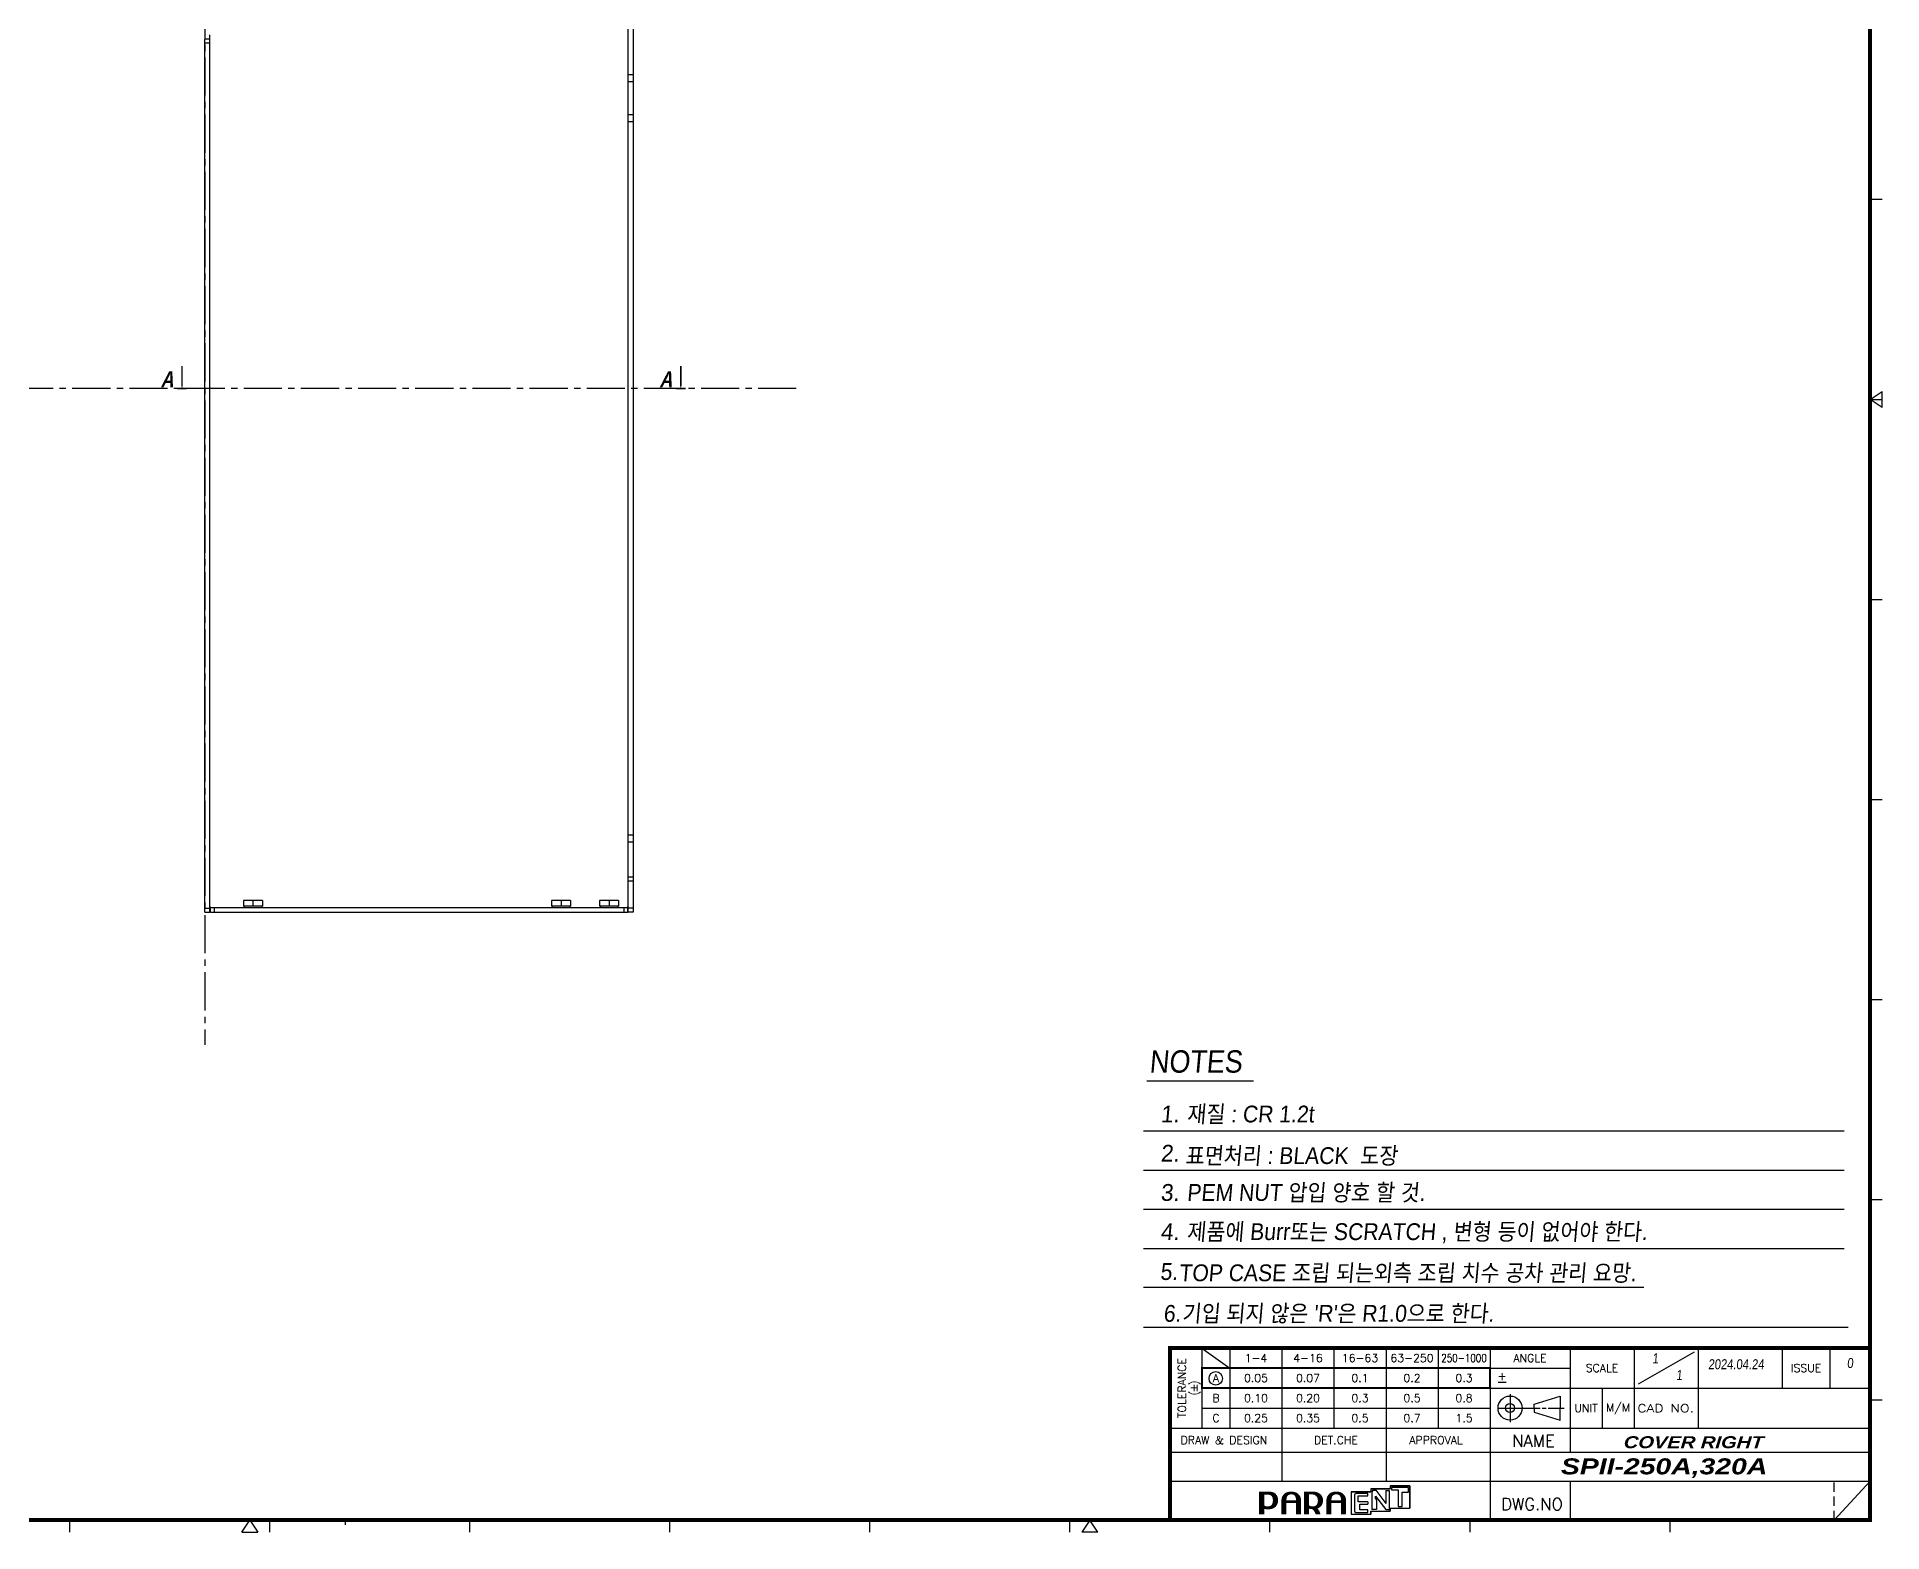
# Model space of a CAD drawing. Extents: x -425 to 6552, y -3049 to 3105.
# Drawn here: x 2654.8 to 3116, y -2563.6 to -2190 of the extents above; entities that cross this region are included whole.
import ezdxf
from ezdxf.enums import TextEntityAlignment as Align

# ---------------------------------------------------------------- set-up
doc = ezdxf.new("R2010")
doc.units = 0
for name, pattern in [('CENTER', [17.8, 10.75, -2.35, 2.35, -2.35]), ('CENTER2', [28.575, 19.05, -3.175, 3.175, -3.175]), ('HIDDEN', [3.525, 2.35, -1.175])]:
    doc.linetypes.add(name, pattern=pattern)
doc.layers.get('0').update_dxf_attribs({"linetype": 'CONTINUOUS'})
for name, color, linetype in [('2', 2, 'CONTINUOUS'), ('3', 112, 'CENTER'), ('CV', 6, 'CONTINUOUS')]:
    doc.layers.add(name, color=color, linetype=linetype)
doc.styles.add('A', font='GOTHIC.TTF')
doc.styles.add('HANGUL1', font='arial.ttf', dxfattribs={"width": 0.8, "oblique": 5, "height": 2.5})
doc.styles.add('N', font='arialbi.ttf', dxfattribs={"width": 0.8, "oblique": 5})
doc.styles.add('OMI-1', font='arial.ttf', dxfattribs={"oblique": 1})
doc.styles.add('SIM', font='simplex')

msp = doc.modelspace()

# ---------------------------------------------------------------- hatches: boundary and pattern name
h = msp.add_hatch(color=256)
edge = h.paths.add_edge_path()
edge.add_spline(control_points=[(2963.47, -2556.83), (2963.26, -2557.07), (2962.95, -2557.23), (2962.46, -2557.23), (2962.35, -2557.23), (2962.19, -2557.22), (2961.98, -2557.17), (2961.77, -2557.13), (2961.66, -2557.02), (2961.61, -2556.97), (2961.61, -2556.89), (2961.61, -2554.44), (2961.61, -2554.29), (2961.75, -2554.29), (2962.52, -2554.29), (2962.52, -2554.29), (2962.96, -2554.29), (2963.25, -2554.42), (2963.47, -2554.66), (2963.69, -2554.91), (2963.76, -2555.33), (2963.76, -2555.7), (2963.76, -2556.08), (2963.69, -2556.59), (2963.47, -2556.83)], knot_values=[0, 0, 0, 0, 1, 1, 1, 2, 2, 2, 3, 3, 3, 4, 4, 4, 5, 5, 5, 6, 6, 6, 7, 7, 7, 8, 8, 8, 8], degree=3, periodic=0)
edge = h.paths.add_edge_path(flags=16)
edge.add_spline(control_points=[(2962.56, -2553.53), (2962.56, -2553.53), (2960.48, -2553.53), (2960.48, -2553.53), (2960.48, -2553.53), (2960.29, -2553.53), (2960.29, -2553.53), (2960.29, -2553.53), (2960.29, -2559.18), (2960.29, -2559.18), (2960.29, -2559.18), (2961.61, -2559.18), (2961.61, -2559.18), (2961.61, -2559.18), (2961.61, -2558), (2961.61, -2557.82), (2961.74, -2557.86), (2961.92, -2557.95), (2962.52, -2557.97), (2963.15, -2557.99), (2964.08, -2557.78), (2964.49, -2557.29), (2964.88, -2556.8), (2965.08, -2556.27), (2965.08, -2555.71), (2965.08, -2555.05), (2964.86, -2554.49), (2964.41, -2554.04), (2963.97, -2553.6), (2963.34, -2553.53), (2962.56, -2553.53)], knot_values=[0, 0, 0, 0, 1, 1, 1, 2, 2, 2, 3, 3, 3, 4, 4, 4, 5, 5, 5, 6, 6, 6, 7, 7, 7, 8, 8, 8, 9, 9, 9, 10, 10, 10, 10], degree=3, periodic=0)
h = msp.add_hatch(color=256)
edge = h.paths.add_edge_path()
edge.add_spline(control_points=[(2969.56, -2555.67), (2969.41, -2555.67), (2967.16, -2555.67), (2967.15, -2555.67), (2967.15, -2555.67), (2967.15, -2555.65), (2967.15, -2555.65), (2967.15, -2555.34), (2967.23, -2554.8), (2967.42, -2554.59), (2967.6, -2554.39), (2967.92, -2554.21), (2968.33, -2554.21), (2968.75, -2554.21), (2969.03, -2554.34), (2969.24, -2554.55), (2969.44, -2554.75), (2969.56, -2555.34), (2969.56, -2555.65), (2969.56, -2555.65), (2969.56, -2555.67), (2969.56, -2555.67)], knot_values=[0, 0, 0, 0, 1, 1, 1, 2, 2, 2, 3, 3, 3, 4, 4, 4, 5, 5, 5, 6, 6, 6, 7, 7, 7, 7], degree=3, periodic=0)
edge = h.paths.add_edge_path(flags=16)
edge.add_spline(control_points=[(2968.33, -2553.53), (2967.44, -2553.53), (2966.86, -2553.76), (2966.48, -2554.22), (2966.1, -2554.66), (2965.91, -2555.04), (2965.91, -2555.57), (2965.91, -2555.57), (2965.91, -2559.18), (2965.91, -2559.18), (2965.91, -2559.18), (2967.15, -2559.18), (2967.15, -2559.18), (2967.15, -2559.18), (2967.15, -2557.49), (2967.15, -2556.39), (2967.16, -2556.39), (2969.41, -2556.39), (2969.56, -2556.39), (2969.56, -2556.54), (2969.56, -2559.18), (2969.56, -2559.18), (2969.56, -2559.18), (2970.79, -2559.18), (2970.79, -2559.18), (2970.79, -2559.18), (2970.79, -2555.57), (2970.79, -2555.57), (2970.79, -2555.04), (2970.6, -2554.66), (2970.22, -2554.22), (2969.84, -2553.76), (2969.23, -2553.53), (2968.33, -2553.53)], knot_values=[0, 0, 0, 0, 1, 1, 1, 2, 2, 2, 3, 3, 3, 4, 4, 4, 5, 5, 5, 6, 6, 6, 7, 7, 7, 8, 8, 8, 9, 9, 9, 10, 10, 10, 11, 11, 11, 11], degree=3, periodic=0)
h = msp.add_hatch(color=256)
edge = h.paths.add_edge_path()
edge.add_spline(control_points=[(2974.66, -2556.89), (2974.4, -2557.13), (2974.09, -2557.25), (2973.65, -2557.25), (2973.53, -2557.25), (2973.37, -2557.23), (2973.23, -2557.18), (2973.09, -2557.13), (2972.82, -2556.99), (2972.78, -2556.95), (2972.78, -2556.87), (2972.78, -2554.4), (2972.78, -2554.25), (2972.92, -2554.25), (2973.77, -2554.25), (2973.77, -2554.25), (2974.16, -2554.25), (2974.39, -2554.46), (2974.64, -2554.71), (2974.89, -2554.97), (2975.01, -2555.38), (2975.01, -2555.73), (2975.01, -2556.11), (2974.92, -2556.65), (2974.66, -2556.89)], knot_values=[0, 0, 0, 0, 1, 1, 1, 2, 2, 2, 3, 3, 3, 4, 4, 4, 5, 5, 5, 6, 6, 6, 7, 7, 7, 8, 8, 8, 8], degree=3, periodic=0)
edge = h.paths.add_edge_path(flags=16)
edge.add_spline(control_points=[(2973.81, -2553.53), (2973.81, -2553.53), (2971.73, -2553.53), (2971.73, -2553.53), (2971.73, -2553.53), (2971.54, -2553.53), (2971.54, -2553.53), (2971.54, -2553.53), (2971.54, -2559.18), (2971.54, -2559.18), (2971.54, -2559.18), (2972.78, -2559.18), (2972.78, -2559.18), (2972.78, -2559.18), (2972.78, -2557.96), (2972.78, -2557.77), (2972.92, -2557.82), (2973.06, -2557.85), (2973.18, -2557.87), (2973.18, -2557.87), (2973.57, -2557.92), (2973.66, -2557.94), (2973.87, -2558.08), (2974.04, -2558.36), (2974.16, -2558.55), (2974.29, -2558.75), (2974.44, -2559.18), (2974.44, -2559.18), (2974.44, -2559.18), (2975.64, -2559.18), (2975.64, -2559.18), (2975.64, -2559.18), (2975.47, -2558.52), (2975.31, -2558.26), (2975.21, -2558.1), (2975.06, -2557.95), (2974.89, -2557.79), (2975.25, -2557.63), (2975.6, -2557.41), (2975.85, -2557.12), (2976.17, -2556.73), (2976.29, -2556.27), (2976.29, -2555.74), (2976.29, -2555.03), (2976.1, -2554.61), (2975.64, -2554.18), (2975.19, -2553.75), (2974.57, -2553.53), (2973.81, -2553.53)], knot_values=[0, 0, 0, 0, 1, 1, 1, 2, 2, 2, 3, 3, 3, 4, 4, 4, 5, 5, 5, 6, 6, 6, 7, 7, 7, 8, 8, 8, 9, 9, 9, 10, 10, 10, 11, 11, 11, 12, 12, 12, 13, 13, 13, 14, 14, 14, 15, 15, 15, 16, 16, 16, 16], degree=3, periodic=0)
h = msp.add_hatch(color=256)
edge = h.paths.add_edge_path()
edge.add_spline(control_points=[(2980.81, -2555.67), (2980.66, -2555.67), (2978.41, -2555.67), (2978.4, -2555.67), (2978.4, -2555.67), (2978.4, -2555.65), (2978.4, -2555.65), (2978.4, -2555.34), (2978.48, -2554.8), (2978.67, -2554.59), (2978.85, -2554.39), (2979.17, -2554.21), (2979.58, -2554.21), (2980, -2554.21), (2980.28, -2554.34), (2980.49, -2554.55), (2980.69, -2554.75), (2980.81, -2555.34), (2980.81, -2555.65), (2980.81, -2555.65), (2980.81, -2555.67), (2980.81, -2555.67)], knot_values=[0, 0, 0, 0, 1, 1, 1, 2, 2, 2, 3, 3, 3, 4, 4, 4, 5, 5, 5, 6, 6, 6, 7, 7, 7, 7], degree=3, periodic=0)
edge = h.paths.add_edge_path(flags=16)
edge.add_spline(control_points=[(2979.58, -2553.53), (2978.69, -2553.53), (2978.11, -2553.76), (2977.73, -2554.22), (2977.35, -2554.66), (2977.16, -2555.04), (2977.16, -2555.57), (2977.16, -2555.57), (2977.16, -2559.18), (2977.16, -2559.18), (2977.16, -2559.18), (2978.4, -2559.18), (2978.4, -2559.18), (2978.4, -2559.18), (2978.4, -2557.49), (2978.4, -2556.39), (2978.41, -2556.39), (2980.66, -2556.39), (2980.81, -2556.39), (2980.81, -2556.54), (2980.81, -2559.18), (2980.81, -2559.18), (2980.81, -2559.18), (2982.04, -2559.18), (2982.04, -2559.18), (2982.04, -2559.18), (2982.04, -2555.57), (2982.04, -2555.57), (2982.04, -2555.04), (2981.85, -2554.66), (2981.47, -2554.22), (2981.09, -2553.76), (2980.48, -2553.53), (2979.58, -2553.53)], knot_values=[0, 0, 0, 0, 1, 1, 1, 2, 2, 2, 3, 3, 3, 4, 4, 4, 5, 5, 5, 6, 6, 6, 7, 7, 7, 8, 8, 8, 9, 9, 9, 10, 10, 10, 11, 11, 11, 11], degree=3, periodic=0)

# ---------------------------------------------------------------- linework, layer by layer
at = {"color": 7, "linetype": 'CONTINUOUS'}
for p, q in [((2802.63, -2408.75), (2802.63, -2146.95)), ((2803.83, -2146.95), (2803.83, -2408.75)), ((2696.83, -2408.75), (2696.83, -2190.55)), ((2698.03, -2190.55), (2696.83, -2190.55)), ((2698.03, -2408.75), (2698.03, -2189.45)), ((2698.03, -2191.55), (2696.83, -2191.55)), ((2803.83, -2199.47), (2802.63, -2199.47)), ((2803.83, -2201.25), (2802.63, -2201.25)), ((2803.83, -2209.45), (2802.63, -2209.45)), ((2803.83, -2211.23), (2802.63, -2211.23)), ((2803.83, -2389.47), (2802.63, -2389.47)), ((2803.83, -2391.25), (2802.63, -2391.25)), ((2803.83, -2399.95), (2802.63, -2399.95)), ((2803.83, -2400.95), (2802.63, -2400.95)), ((2698.23, -2407.45), (2698.03, -2407.45)), ((2698.23, -2408.75), (2698.23, -2407.45)), ((2802.63, -2407.35), (2802.53, -2407.35)), ((2802.53, -2408.75), (2802.53, -2407.35)), ((2696.83, -2407.75), (2698.03, -2407.75)), ((2696.83, -2408.75), (2698.03, -2408.75)), ((2698.23, -2407.55), (2802.53, -2407.55)), ((2698.23, -2408.75), (2802.53, -2408.75)), ((2699.23, -2408.75), (2699.23, -2407.55)), ((2801.53, -2407.55), (2801.53, -2408.75)), ((2803.83, -2407.75), (2802.63, -2407.75)), ((2803.83, -2408.75), (2802.63, -2408.75))]:
    msp.add_line(p, q, dxfattribs=at)
for p, q in [((3116.04, -2230.65), (3113.04, -2230.65)), ((3113.04, -2280.65), (3116.04, -2278.65)), ((3113.04, -2280.65), (3116.04, -2280.65)), ((3116.04, -2282.65), (3113.04, -2280.65)), ((3116.04, -2282.65), (3116.04, -2278.65)), ((3116.04, -2330.65), (3113.04, -2330.65)), ((3116.04, -2380.65), (3113.04, -2380.65)), ((3116.04, -2430.65), (3113.04, -2430.65)), ((2931.44, -2463.37), (3106.54, -2463.37)), ((2931.44, -2473.17), (3106.54, -2473.17)), ((3116.04, -2480.65), (3113.04, -2480.65)), ((2931.44, -2482.97), (3106.54, -2482.97)), ((2931.44, -2492.77), (3106.54, -2492.77)), ((2931.44, -2502.45), (3056.51, -2502.45)), ((2931.44, -2512.4), (3107.57, -2512.4)), ((2946.04, -2517.65), (2953.04, -2522.65)), ((2946.04, -2517.65), (2946.04, -2537.65)), ((2953.04, -2517.65), (2953.04, -2537.65)), ((2966.04, -2517.65), (2966.04, -2537.65)), ((2979.04, -2517.65), (2979.04, -2537.65)), ((2992.04, -2517.65), (2992.04, -2550.91)), ((3005.04, -2517.65), (3005.04, -2537.65)), ((3018.04, -2517.65), (3018.04, -2560.65)), ((3038.04, -2517.65), (3038.04, -2543.65)), ((3054.04, -2517.65), (3054.04, -2537.65)), ((3070.04, -2517.65), (3070.04, -2537.65)), ((3091.04, -2517.65), (3091.04, -2527.65)), ((3103.04, -2527.65), (3103.04, -2517.65)), ((2946.04, -2522.65), (3038.04, -2522.65)), ((3069.04, -2518.65), (3055.04, -2526.65)), ((3020.04, -2526.15), (3022.04, -2526.15)), ((2946.04, -2527.65), (3113.04, -2527.65)), ((3023.04, -2529.15), (3023.04, -2536.15)), ((3029.04, -2531.65), (3035.54, -2529.65)), ((3029.04, -2532.65), (3029.04, -2531.65)), ((3035.54, -2529.65), (3035.54, -2532.65)), ((3046.04, -2527.65), (3046.04, -2537.65)), ((3116.04, -2530.65), (3113.04, -2530.65)), ((2946.04, -2532.65), (3018.04, -2532.65)), ((3020.04, -2532.65), (3030.54, -2532.65)), ((3029.04, -2532.65), (3029.04, -2533.65)), ((3029.04, -2533.65), (3035.54, -2535.65)), ((3031.04, -2532.65), (3032.04, -2532.65)), ((3032.54, -2532.65), (3036.54, -2532.65)), ((3035.54, -2535.65), (3035.54, -2532.65)), ((2938.04, -2537.65), (3113.04, -2537.65)), ((2966.04, -2537.65), (2966.04, -2550.91)), ((2938.04, -2543.65), (3018.04, -2543.65)), ((3018.04, -2543.65), (3113.04, -2543.65)), ((2938.04, -2550.91), (3113.04, -2550.91)), ((2988.24, -2553.56), (2983.37, -2553.56)), ((2983.37, -2553.56), (2983.37, -2559.18)), ((2984.13, -2554.43), (2984.13, -2558.31)), ((2987.48, -2554.03), (2984.53, -2554.03)), ((2985.08, -2556.08), (2985.08, -2554.62)), ((2985.08, -2554.62), (2987.48, -2554.62)), ((2987.48, -2554.62), (2987.48, -2554.03)), ((2993.12, -2552.81), (2988.24, -2552.81)), ((2988.24, -2552.81), (2988.24, -2553.56)), ((2988.53, -2553.58), (2988.53, -2557.99)), ((2988.93, -2553.18), (2989.5, -2553.18)), ((2989.38, -2555.28), (2989.39, -2554.67)), ((2989.39, -2554.67), (2991.98, -2558)), ((2989.5, -2553.18), (2991.99, -2556.49)), ((2991.99, -2553.26), (2992.84, -2553.26)), ((2991.99, -2553.26), (2991.99, -2556.49)), ((2992.84, -2553.26), (2992.84, -2557.99)), ((2997.99, -2552.06), (2993.12, -2552.06)), ((2993.12, -2552.06), (2993.12, -2552.81)), ((2997.7, -2552.48), (2993.42, -2552.48)), ((2993.42, -2552.48), (2993.42, -2553.07)), ((2993.42, -2553.07), (2995.05, -2553.08)), ((2995.05, -2553.08), (2995.06, -2557.26)), ((2996.05, -2557.26), (2996.05, -2553.63)), ((2996.05, -2553.63), (2997.7, -2553.63)), ((2997.7, -2553.63), (2997.7, -2552.48)), ((2997.99, -2557.68), (2997.99, -2552.06)), ((3038.04, -2550.91), (3038.04, -2560.65)), ((3104.04, -2560.65), (3113.04, -2550.91)), ((2983.37, -2559.18), (2988.24, -2559.18)), ((2984.53, -2558.71), (2987.48, -2558.71)), ((2987.48, -2556.08), (2985.08, -2556.08)), ((2985.47, -2558.12), (2985.47, -2556.67)), ((2985.47, -2556.67), (2987.48, -2556.67)), ((2987.48, -2558.12), (2985.47, -2558.12)), ((2987.48, -2556.08), (2987.48, -2556.67)), ((2987.48, -2558.71), (2987.48, -2558.12)), ((2988.24, -2559.18), (2988.24, -2558.43)), ((2988.24, -2558.43), (2993.12, -2558.43)), ((2989.7, -2557.99), (2988.53, -2557.99)), ((2989.38, -2555.28), (2989.69, -2555.66)), ((2989.69, -2555.66), (2989.7, -2557.99)), ((2991.98, -2558), (2992.84, -2557.99)), ((2993.12, -2558.43), (2993.12, -2557.68)), ((2993.12, -2557.68), (2997.99, -2557.68)), ((2995.06, -2557.26), (2996.05, -2557.26)), ((2663.04, -2563.65), (2663.04, -2560.65)), ((2706.04, -2563.65), (2708.04, -2560.65)), ((2706.04, -2563.65), (2710.04, -2563.65)), ((2708.04, -2560.65), (2710.04, -2563.65)), ((2713.04, -2563.65), (2713.04, -2560.65)), ((2763.04, -2563.65), (2763.04, -2560.65)), ((2813.04, -2563.65), (2813.04, -2560.65)), ((2863.04, -2563.65), (2863.04, -2560.65)), ((2913.04, -2563.65), (2913.04, -2560.65)), ((2918.04, -2560.65), (2916.04, -2563.65)), ((2920.04, -2563.65), (2916.04, -2563.65)), ((2920.04, -2563.65), (2918.04, -2560.65)), ((2963.04, -2563.65), (2963.04, -2560.65)), ((3013.04, -2563.65), (3013.04, -2560.65)), ((3063.04, -2563.65), (3063.04, -2560.65))]:
    msp.add_line(p, q)
at = {"color": 4, "linetype": 'CONTINUOUS'}
for p, q in [((2711.23, -2405.8), (2706.43, -2405.8)), ((2706.43, -2405.8), (2706.43, -2407.25)), ((2711.23, -2407.25), (2706.43, -2407.25)), ((2706.66, -2407.25), (2706.66, -2407.55)), ((2708.83, -2405.8), (2708.83, -2407.25)), ((2711.01, -2407.25), (2711.01, -2407.55)), ((2711.23, -2405.8), (2711.23, -2407.25)), ((2788.23, -2405.8), (2783.43, -2405.8)), ((2783.43, -2405.8), (2783.43, -2407.25)), ((2788.23, -2407.25), (2783.43, -2407.25)), ((2783.66, -2407.25), (2783.66, -2407.55)), ((2785.83, -2405.8), (2785.83, -2407.25)), ((2788.01, -2407.25), (2788.01, -2407.55)), ((2788.23, -2405.8), (2788.23, -2407.25)), ((2800.23, -2405.8), (2795.43, -2405.8)), ((2795.43, -2405.8), (2795.43, -2407.25)), ((2800.23, -2407.25), (2795.43, -2407.25)), ((2795.66, -2407.25), (2795.66, -2407.55)), ((2797.83, -2405.8), (2797.83, -2407.25)), ((2800.01, -2407.25), (2800.01, -2407.55)), ((2800.23, -2405.8), (2800.23, -2407.25))]:
    msp.add_line(p, q, dxfattribs=at)
at = {"color": 3}
for p, q in [((2983.37, -2553.56), (2983.37, -2559.18)), ((2983.37, -2553.56), (2988.24, -2553.56)), ((2988.24, -2552.81), (2988.24, -2553.56)), ((2988.24, -2552.81), (2993.12, -2552.81)), ((2993.12, -2552.06), (2993.12, -2552.81)), ((2993.12, -2552.06), (2997.99, -2552.06)), ((2997.99, -2552.06), (2997.99, -2557.68)), ((2983.37, -2559.18), (2988.24, -2559.18)), ((2988.24, -2558.43), (2988.24, -2559.18)), ((2988.24, -2558.43), (2993.12, -2558.43)), ((2993.12, -2557.68), (2993.12, -2558.43)), ((2993.12, -2557.68), (2997.99, -2557.68))]:
    msp.add_line(p, q, dxfattribs=at)
at = {"linetype": 'HIDDEN'}
msp.add_line((3104.04, -2560.65), (3104.04, -2550.91), dxfattribs=at)
at = {"const_width": 1}
msp.add_lwpolyline([(3113.04, -2010.65), (2313.04, -2010.65), (2313.04, -2560.65), (3113.04, -2560.65)], close=True, dxfattribs=at)
for points, const_width in [([(2938.04, -2560.65), (2938.04, -2517.65), (3113.04, -2517.65)], 1), ([(2946.04, -2522.65), (3018.04, -2522.65), (3018.04, -2527.65), (2946.04, -2527.65), (2946.04, -2522.65)], 0.5)]:
    msp.add_lwpolyline(points, dxfattribs=dict(const_width=const_width))
for centre, radius in [((2949.49, -2525.24), 1.69), ((3023.04, -2532.65), 3), ((3023.04, -2532.65), 1.12)]:
    msp.add_circle(centre, radius)
for centre, start, end in [((2984.53, -2554.43), 89.9532, 180.0946), ((2988.93, -2553.58), 90.2374, 180), ((2984.53, -2558.31), 180.0946, 270.0249)]:
    msp.add_arc(centre, 0.4, start, end)
at = {"layer": '2'}
msp.add_lwpolyline([(2932.28, -2450.88), (2958.88, -2450.88)], dxfattribs=at)
at = {"layer": '3', "linetype": 'CENTER2', "ltscale": 0.5}
for p, q in [((2696.83, -2052.26), (2696.83, -2441.91)), ((2844.65, -2277.85), (2357.79, -2277.85))]:
    msp.add_line(p, q, dxfattribs=at)
at = {"layer": '3', "linetype": 'CENTER', "ltscale": 0.5}
msp.add_line((2731.89, -2560.65), (2731.89, -2561.83), dxfattribs=at)
at = {"layer": 'CV', "color": 6}
for points in [[(2691.1, -2277.85, 0, 1.6, 0), (2691.1, -2274.65, 0.4, 0.4, 0), (2691.1, -2272.25, 0.4, 0.4, 0)], [(2815.77, -2277.85, 0, 1.6, 0), (2815.77, -2274.65, 0.4, 0.4, 0), (2815.77, -2272.25, 0.4, 0.4, 0)]]:
    msp.add_lwpolyline(points, format="xyseb", dxfattribs=at)
at = {"layer": 'CV', "color": 6, "const_width": 0.4}
for points in [[(2692.3, -2277.85), (2689.9, -2277.85)], [(2816.97, -2277.85), (2814.57, -2277.85)]]:
    msp.add_lwpolyline(points, dxfattribs=at)

# ---------------------------------------------------------------- texts
at = {"oblique": 5}
for s, height, style, width, p in [('NOTES', 5.6, 'A', 0.9, (2932.84, -2448.84)), ('재질 : CR 1.2t', 4.2, 'HANGUL1', 0.9, (2942.25, -2461.27)), ('표면처리 : BLACK  도장', 4.2, 'HANGUL1', 0.9, (2941.85, -2471.67)), ('PEM NUT 압입 양호 할 것.', 4.2, 'HANGUL1', 0.9, (2942.25, -2480.87)), ('제품에 Burr또는 SCRATCH , 변형 등이 없어야 한다.', 4.2, 'HANGUL1', 0.9, (2942.25, -2490.67)), ('5.', 4.2, 'HANGUL1', 0.9, (2935.57, -2500.64)), ('TOP CASE 조립 되는외측 조립 치수 공차 관리 요망.', 4.2, 'HANGUL1', 0.9, (2940.26, -2500.95)), ('6.', 4.2, 'HANGUL1', 0.9, (2936.37, -2511.09)), ("기입 되지 않은 'R'은 R1.0으로 한다.", 4.2, 'HANGUL1', 0.9, (2941.06, -2511.09)), ('1', 2.5, 'OMI-1', 0.8, (3058.59, -2521.46)), ('1', 2.5, 'OMI-1', 0.8, (3064.55, -2525.63)), ('COVER RIGHT', 3, 'N', 1.2, (3051.38, -2542.68))]:
    msp.add_text(s, height=height, dxfattribs=dict(at, style=style, width=width)).set_placement(p)
at = {"style": 'A', "oblique": 5}
for s, p in [('1.', (2935.68, -2461.27)), ('2.', (2935.68, -2471.07)), ('3.', (2935.68, -2480.87)), ('4.', (2935.68, -2490.67))]:
    msp.add_text(s, height=4.2, dxfattribs=at).set_placement(p)
at = {"style": 'SIM'}
for s, p in [('TOLERANCE', (2942.04, -2527.65)), ('( )', (2945.04, -2527.65)), ('-', (2945.68, -2527.62))]:
    msp.add_text(s, height=2, rotation=90, dxfattribs=at).set_placement(p, align=Align.CENTER)
for s, height, p in [('1-4', 2, (2959.54, -2520.15)), ('4-16', 2, (2972.54, -2520.15)), ('16-63', 2, (2985.54, -2520.15)), ('63-250', 2, (2998.54, -2520.15)), ('ANGLE', 2, (3028.04, -2520.15)), ('SCALE', 2, (3046.04, -2522.65)), ('ISSUE', 2, (3097.04, -2522.65)), ('A', 2, (2949.54, -2525.15)), ('0.05', 2, (2959.54, -2525.15)), ('0.07', 2, (2972.54, -2525.15)), ('0.1', 2, (2985.54, -2525.15)), ('0.2', 2, (2998.54, -2525.15)), ('0.3', 2, (3011.54, -2525.15)), ('B', 2, (2949.54, -2530.15)), ('0.10', 2, (2959.54, -2530.15)), ('0.20', 2, (2972.54, -2530.15)), ('0.3', 2, (2985.54, -2530.15)), ('0.5', 2, (2998.54, -2530.15)), ('0.8', 2, (3011.54, -2530.15)), ('UNIT', 2, (3042.04, -2532.65)), ('M/M', 2, (3050.04, -2532.65)), ('C', 2, (2949.54, -2535.15)), ('0.25', 2, (2959.54, -2535.15)), ('0.35', 2, (2972.54, -2535.15)), ('0.5', 2, (2985.54, -2535.15)), ('0.7', 2, (2998.54, -2535.15)), ('1.5', 2, (3011.54, -2535.15)), ('DRAW & DESIGN', 2, (2951.54, -2540.65)), ('DET.CHE', 2, (2979.54, -2540.65)), ('APPROVAL', 2, (3004.54, -2540.65)), ('NAME', 3, (3028.89, -2540.8)), ('DWG.NO', 3, (3028.54, -2556.65))]:
    msp.add_text(s, height=height, dxfattribs=at).set_placement(p, align=Align.MIDDLE)
at = {"style": 'SIM', "width": 0.8}
msp.add_text('250-1000', height=2, dxfattribs=at).set_placement((3011.54, -2520.15), align=Align.MIDDLE)
at = {"style": 'OMI-1', "oblique": 5, "width": 0.8}
for s, p in [('2024.04.24', (3079.55, -2522.95)), ('0', (3108.04, -2522.65))]:
    msp.add_text(s, height=2.5, dxfattribs=at).set_placement(p, align=Align.CENTER)
at = {"style": 'SIM'}
msp.add_text('+', height=2, rotation=90, dxfattribs=at).set_placement((2943.94, -2527.62), align=Align.MIDDLE)
msp.add_text('+', height=2, dxfattribs=at).set_placement((3021.04, -2525.65), align=Align.CENTER)
for s, height, style, width, p, p2 in [('CAD NO.', 2, 'SIM', 1.148815, (3054.88, -2533.69), (3068.99, -2533.69)), ('SPII-250A,320A', 4, 'N', 1.267671, (3035.77, -2549.22), (3087.35, -2549.22))]:
    msp.add_text(s, height=height, dxfattribs=dict(style=style, width=width)).set_placement(p, p2, align=Align.FIT)
at = {"layer": 'CV', "color": 6, "char_height": 4, "attachment_point": 5, "style": 'N'}
for insert in [(2687.55, -2275.55), (2812.22, -2275.55)]:
    msp.add_mtext('A', dxfattribs=dict(at, insert=insert))

doc.saveas('drawing.dxf')
